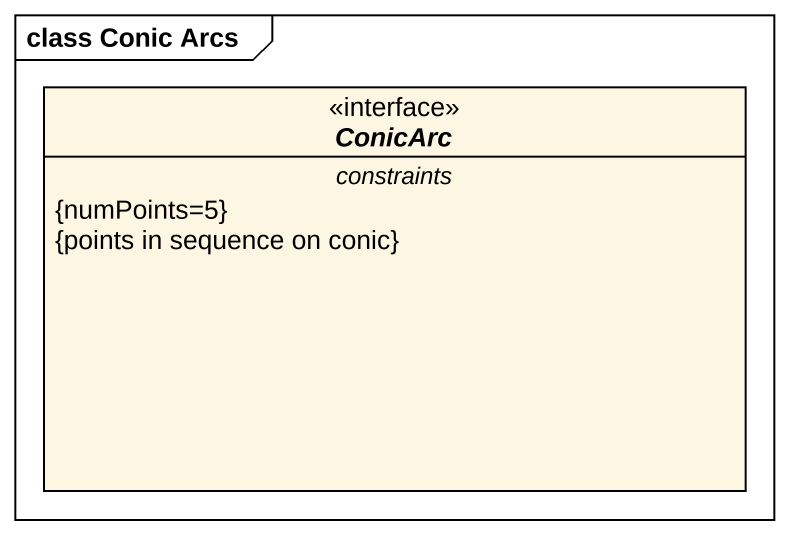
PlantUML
@startuml
mainframe class Conic Arcs
hide circle
hide empty members
interface ConicArc {
  -- constraints --
  {numPoints=5}
  {points in sequence on conic}
}
@enduml
